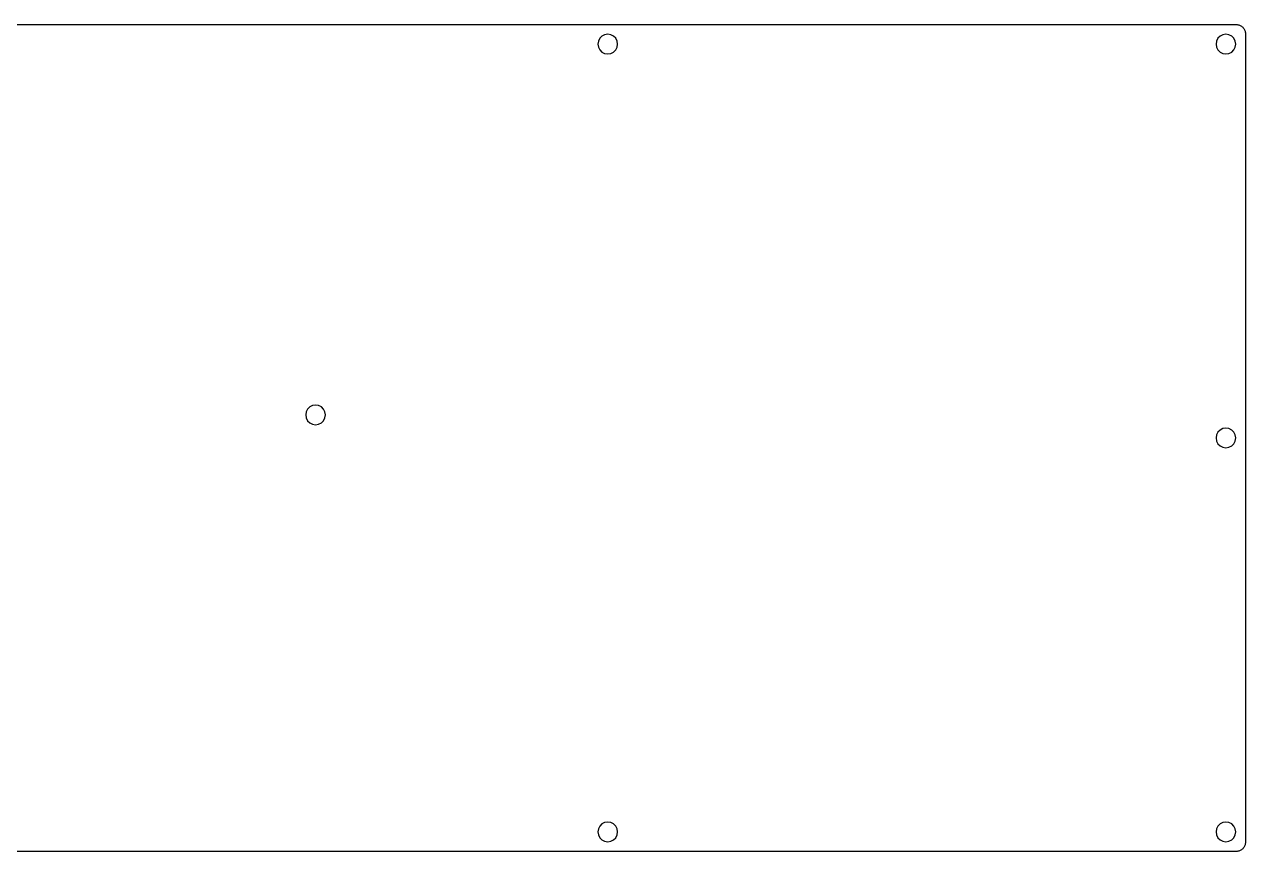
# Model space of a CAD drawing. Header units: inches. Extents: x 0 to 256, y -84 to 0.
# Drawn here: x 131.4 to 255.7, y -84.2 to 0 of the extents above; entities that cross this region are included whole.
import ezdxf

# ---------------------------------------------------------------- set-up
doc = ezdxf.new("R2010")
doc.units = ezdxf.units.IN
doc.header["$MEASUREMENT"] = 0
doc.layers.add('Layer 1', color=7, linetype='Continuous')

# ---------------------------------------------------------------- blocks, each defined once
blk = doc.blocks.new('block 2')
at = {"layer": 'Layer 1', "color": 7, "lineweight": 25, "true_color": 0xffffff}
blk.add_lwpolyline([(254.65, 0), (254.73, 0)], dxfattribs=at)
blk = doc.blocks.new('block 3')
at = {"layer": 'Layer 1', "color": 7, "lineweight": 25, "true_color": 0xffffff}
blk.add_lwpolyline([(254.73, 0), (254.81, -0.01)], dxfattribs=at)
blk = doc.blocks.new('block 4')
at = {"layer": 'Layer 1', "color": 7, "lineweight": 25, "true_color": 0xffffff}
blk.add_lwpolyline([(254.81, -0.01), (254.88, -0.03)], dxfattribs=at)
blk = doc.blocks.new('block 5')
at = {"layer": 'Layer 1', "color": 7, "lineweight": 25, "true_color": 0xffffff}
blk.add_lwpolyline([(254.88, -0.03), (254.96, -0.05)], dxfattribs=at)
blk = doc.blocks.new('block 6')
at = {"layer": 'Layer 1', "color": 7, "lineweight": 25, "true_color": 0xffffff}
blk.add_lwpolyline([(254.96, -0.05), (255.03, -0.08)], dxfattribs=at)
blk = doc.blocks.new('block 7')
at = {"layer": 'Layer 1', "color": 7, "lineweight": 25, "true_color": 0xffffff}
blk.add_lwpolyline([(255.03, -0.08), (255.1, -0.11)], dxfattribs=at)
blk = doc.blocks.new('block 8')
at = {"layer": 'Layer 1', "color": 7, "lineweight": 25, "true_color": 0xffffff}
blk.add_lwpolyline([(255.1, -0.11), (255.17, -0.15)], dxfattribs=at)
blk = doc.blocks.new('block 9')
at = {"layer": 'Layer 1', "color": 7, "lineweight": 25, "true_color": 0xffffff}
blk.add_lwpolyline([(255.17, -0.15), (255.24, -0.19)], dxfattribs=at)
blk = doc.blocks.new('block 10')
at = {"layer": 'Layer 1', "color": 7, "lineweight": 25, "true_color": 0xffffff}
blk.add_lwpolyline([(255.24, -0.19), (255.3, -0.24)], dxfattribs=at)
blk = doc.blocks.new('block 11')
at = {"layer": 'Layer 1', "color": 7, "lineweight": 25, "true_color": 0xffffff}
blk.add_lwpolyline([(255.3, -0.24), (255.36, -0.29)], dxfattribs=at)
blk = doc.blocks.new('block 12')
at = {"layer": 'Layer 1', "color": 7, "lineweight": 25, "true_color": 0xffffff}
blk.add_lwpolyline([(255.36, -0.29), (255.41, -0.35)], dxfattribs=at)
blk = doc.blocks.new('block 13')
at = {"layer": 'Layer 1', "color": 7, "lineweight": 25, "true_color": 0xffffff}
blk.add_lwpolyline([(255.41, -0.35), (255.46, -0.41)], dxfattribs=at)
blk = doc.blocks.new('block 14')
at = {"layer": 'Layer 1', "color": 7, "lineweight": 25, "true_color": 0xffffff}
blk.add_lwpolyline([(255.46, -0.41), (255.5, -0.48)], dxfattribs=at)
blk = doc.blocks.new('block 15')
at = {"layer": 'Layer 1', "color": 7, "lineweight": 25, "true_color": 0xffffff}
blk.add_lwpolyline([(255.5, -0.48), (255.54, -0.55)], dxfattribs=at)
blk = doc.blocks.new('block 16')
at = {"layer": 'Layer 1', "color": 7, "lineweight": 25, "true_color": 0xffffff}
blk.add_lwpolyline([(255.54, -0.55), (255.58, -0.62)], dxfattribs=at)
blk = doc.blocks.new('block 17')
at = {"layer": 'Layer 1', "color": 7, "lineweight": 25, "true_color": 0xffffff}
blk.add_lwpolyline([(255.58, -0.62), (255.6, -0.69)], dxfattribs=at)
blk = doc.blocks.new('block 18')
at = {"layer": 'Layer 1', "color": 7, "lineweight": 25, "true_color": 0xffffff}
blk.add_lwpolyline([(255.6, -0.69), (255.62, -0.77)], dxfattribs=at)
blk = doc.blocks.new('block 19')
at = {"layer": 'Layer 1', "color": 7, "lineweight": 25, "true_color": 0xffffff}
blk.add_lwpolyline([(255.62, -0.77), (255.64, -0.84)], dxfattribs=at)
blk = doc.blocks.new('block 20')
at = {"layer": 'Layer 1', "color": 7, "lineweight": 25, "true_color": 0xffffff}
blk.add_lwpolyline([(255.64, -0.84), (255.65, -0.92)], dxfattribs=at)
blk = doc.blocks.new('block 21')
at = {"layer": 'Layer 1', "color": 7, "lineweight": 25, "true_color": 0xffffff}
blk.add_lwpolyline([(255.65, -0.92), (255.65, -1)], dxfattribs=at)
blk = doc.blocks.new('block 22')
at = {"layer": 'Layer 1', "color": 7, "lineweight": 25, "true_color": 0xffffff}
blk.add_lwpolyline([(255.65, -1), (255.65, -83.2)], dxfattribs=at)
blk = doc.blocks.new('block 23')
at = {"layer": 'Layer 1', "color": 7, "lineweight": 25, "true_color": 0xffffff}
blk.add_lwpolyline([(255.65, -83.2), (255.65, -83.28)], dxfattribs=at)
blk = doc.blocks.new('block 24')
at = {"layer": 'Layer 1', "color": 7, "lineweight": 25, "true_color": 0xffffff}
blk.add_lwpolyline([(255.65, -83.28), (255.64, -83.36)], dxfattribs=at)
blk = doc.blocks.new('block 25')
at = {"layer": 'Layer 1', "color": 7, "lineweight": 25, "true_color": 0xffffff}
blk.add_lwpolyline([(255.64, -83.36), (255.62, -83.43)], dxfattribs=at)
blk = doc.blocks.new('block 26')
at = {"layer": 'Layer 1', "color": 7, "lineweight": 25, "true_color": 0xffffff}
blk.add_lwpolyline([(255.62, -83.43), (255.6, -83.51)], dxfattribs=at)
blk = doc.blocks.new('block 27')
at = {"layer": 'Layer 1', "color": 7, "lineweight": 25, "true_color": 0xffffff}
blk.add_lwpolyline([(255.6, -83.51), (255.58, -83.58)], dxfattribs=at)
blk = doc.blocks.new('block 28')
at = {"layer": 'Layer 1', "color": 7, "lineweight": 25, "true_color": 0xffffff}
blk.add_lwpolyline([(255.58, -83.58), (255.54, -83.66)], dxfattribs=at)
blk = doc.blocks.new('block 29')
at = {"layer": 'Layer 1', "color": 7, "lineweight": 25, "true_color": 0xffffff}
blk.add_lwpolyline([(255.54, -83.66), (255.5, -83.72)], dxfattribs=at)
blk = doc.blocks.new('block 30')
at = {"layer": 'Layer 1', "color": 7, "lineweight": 25, "true_color": 0xffffff}
blk.add_lwpolyline([(255.5, -83.72), (255.46, -83.79)], dxfattribs=at)
blk = doc.blocks.new('block 31')
at = {"layer": 'Layer 1', "color": 7, "lineweight": 25, "true_color": 0xffffff}
blk.add_lwpolyline([(255.46, -83.79), (255.41, -83.85)], dxfattribs=at)
blk = doc.blocks.new('block 32')
at = {"layer": 'Layer 1', "color": 7, "lineweight": 25, "true_color": 0xffffff}
blk.add_lwpolyline([(255.41, -83.85), (255.36, -83.91)], dxfattribs=at)
blk = doc.blocks.new('block 33')
at = {"layer": 'Layer 1', "color": 7, "lineweight": 25, "true_color": 0xffffff}
blk.add_lwpolyline([(255.36, -83.91), (255.3, -83.96)], dxfattribs=at)
blk = doc.blocks.new('block 34')
at = {"layer": 'Layer 1', "color": 7, "lineweight": 25, "true_color": 0xffffff}
blk.add_lwpolyline([(255.3, -83.96), (255.24, -84.01)], dxfattribs=at)
blk = doc.blocks.new('block 35')
at = {"layer": 'Layer 1', "color": 7, "lineweight": 25, "true_color": 0xffffff}
blk.add_lwpolyline([(255.24, -84.01), (255.17, -84.05)], dxfattribs=at)
blk = doc.blocks.new('block 36')
at = {"layer": 'Layer 1', "color": 7, "lineweight": 25, "true_color": 0xffffff}
blk.add_lwpolyline([(255.17, -84.05), (255.1, -84.09)], dxfattribs=at)
blk = doc.blocks.new('block 37')
at = {"layer": 'Layer 1', "color": 7, "lineweight": 25, "true_color": 0xffffff}
blk.add_lwpolyline([(255.1, -84.09), (255.03, -84.12)], dxfattribs=at)
blk = doc.blocks.new('block 38')
at = {"layer": 'Layer 1', "color": 7, "lineweight": 25, "true_color": 0xffffff}
blk.add_lwpolyline([(255.03, -84.12), (254.96, -84.15)], dxfattribs=at)
blk = doc.blocks.new('block 39')
at = {"layer": 'Layer 1', "color": 7, "lineweight": 25, "true_color": 0xffffff}
blk.add_lwpolyline([(254.96, -84.15), (254.88, -84.17)], dxfattribs=at)
blk = doc.blocks.new('block 40')
at = {"layer": 'Layer 1', "color": 7, "lineweight": 25, "true_color": 0xffffff}
blk.add_lwpolyline([(254.88, -84.17), (254.81, -84.19)], dxfattribs=at)
blk = doc.blocks.new('block 41')
at = {"layer": 'Layer 1', "color": 7, "lineweight": 25, "true_color": 0xffffff}
blk.add_lwpolyline([(254.81, -84.19), (254.73, -84.2)], dxfattribs=at)
blk = doc.blocks.new('block 42')
at = {"layer": 'Layer 1', "color": 7, "lineweight": 25, "true_color": 0xffffff}
blk.add_lwpolyline([(254.73, -84.2), (254.65, -84.2)], dxfattribs=at)
blk = doc.blocks.new('block 43')
at = {"layer": 'Layer 1', "color": 7, "lineweight": 25, "true_color": 0xffffff}
blk.add_lwpolyline([(254.65, -84.2), (1, -84.2)], dxfattribs=at)
blk = doc.blocks.new('block 85')
at = {"layer": 'Layer 1', "color": 7, "lineweight": 25, "true_color": 0xffffff}
blk.add_lwpolyline([(1, 0), (254.65, 0)], dxfattribs=at)
blk = doc.blocks.new('block 86')
at = {"layer": 'Layer 1', "color": 7, "lineweight": 25, "true_color": 0xffffff}
blk.add_lwpolyline([(253.34, -81.25), (253.06, -81.39)], dxfattribs=at)
blk = doc.blocks.new('block 87')
at = {"layer": 'Layer 1', "color": 7, "lineweight": 25, "true_color": 0xffffff}
blk.add_lwpolyline([(253.06, -81.39), (252.84, -81.61)], dxfattribs=at)
blk = doc.blocks.new('block 88')
at = {"layer": 'Layer 1', "color": 7, "lineweight": 25, "true_color": 0xffffff}
blk.add_lwpolyline([(252.84, -81.61), (252.7, -81.89)], dxfattribs=at)
blk = doc.blocks.new('block 89')
at = {"layer": 'Layer 1', "color": 7, "lineweight": 25, "true_color": 0xffffff}
blk.add_lwpolyline([(252.7, -81.89), (252.65, -82.2)], dxfattribs=at)
blk = doc.blocks.new('block 90')
at = {"layer": 'Layer 1', "color": 7, "lineweight": 25, "true_color": 0xffffff}
blk.add_lwpolyline([(252.65, -82.2), (252.7, -82.51)], dxfattribs=at)
blk = doc.blocks.new('block 91')
at = {"layer": 'Layer 1', "color": 7, "lineweight": 25, "true_color": 0xffffff}
blk.add_lwpolyline([(252.7, -82.51), (252.84, -82.79)], dxfattribs=at)
blk = doc.blocks.new('block 92')
at = {"layer": 'Layer 1', "color": 7, "lineweight": 25, "true_color": 0xffffff}
blk.add_lwpolyline([(252.84, -82.79), (253.06, -83.01)], dxfattribs=at)
blk = doc.blocks.new('block 93')
at = {"layer": 'Layer 1', "color": 7, "lineweight": 25, "true_color": 0xffffff}
blk.add_lwpolyline([(253.06, -83.01), (253.34, -83.15)], dxfattribs=at)
blk = doc.blocks.new('block 94')
at = {"layer": 'Layer 1', "color": 7, "lineweight": 25, "true_color": 0xffffff}
blk.add_lwpolyline([(253.34, -83.15), (253.65, -83.2)], dxfattribs=at)
blk = doc.blocks.new('block 95')
at = {"layer": 'Layer 1', "color": 7, "lineweight": 25, "true_color": 0xffffff}
blk.add_lwpolyline([(253.65, -83.2), (253.96, -83.15)], dxfattribs=at)
blk = doc.blocks.new('block 96')
at = {"layer": 'Layer 1', "color": 7, "lineweight": 25, "true_color": 0xffffff}
blk.add_lwpolyline([(253.96, -83.15), (254.24, -83.01)], dxfattribs=at)
blk = doc.blocks.new('block 97')
at = {"layer": 'Layer 1', "color": 7, "lineweight": 25, "true_color": 0xffffff}
blk.add_lwpolyline([(254.24, -83.01), (254.46, -82.79)], dxfattribs=at)
blk = doc.blocks.new('block 98')
at = {"layer": 'Layer 1', "color": 7, "lineweight": 25, "true_color": 0xffffff}
blk.add_lwpolyline([(254.46, -82.79), (254.6, -82.51)], dxfattribs=at)
blk = doc.blocks.new('block 99')
at = {"layer": 'Layer 1', "color": 7, "lineweight": 25, "true_color": 0xffffff}
blk.add_lwpolyline([(254.6, -82.51), (254.65, -82.2)], dxfattribs=at)
blk = doc.blocks.new('block 100')
at = {"layer": 'Layer 1', "color": 7, "lineweight": 25, "true_color": 0xffffff}
blk.add_lwpolyline([(254.65, -82.2), (254.6, -81.89)], dxfattribs=at)
blk = doc.blocks.new('block 101')
at = {"layer": 'Layer 1', "color": 7, "lineweight": 25, "true_color": 0xffffff}
blk.add_lwpolyline([(254.6, -81.89), (254.46, -81.61)], dxfattribs=at)
blk = doc.blocks.new('block 102')
at = {"layer": 'Layer 1', "color": 7, "lineweight": 25, "true_color": 0xffffff}
blk.add_lwpolyline([(254.46, -81.61), (254.24, -81.39)], dxfattribs=at)
blk = doc.blocks.new('block 103')
at = {"layer": 'Layer 1', "color": 7, "lineweight": 25, "true_color": 0xffffff}
blk.add_lwpolyline([(254.24, -81.39), (253.96, -81.25)], dxfattribs=at)
blk = doc.blocks.new('block 104')
at = {"layer": 'Layer 1', "color": 7, "lineweight": 25, "true_color": 0xffffff}
blk.add_lwpolyline([(253.96, -81.25), (253.65, -81.2)], dxfattribs=at)
blk = doc.blocks.new('block 105')
at = {"layer": 'Layer 1', "color": 7, "lineweight": 25, "true_color": 0xffffff}
blk.add_lwpolyline([(253.65, -81.2), (253.34, -81.25)], dxfattribs=at)
blk = doc.blocks.new('block 106')
at = {"layer": 'Layer 1', "color": 7, "lineweight": 25, "true_color": 0xffffff}
blk.add_lwpolyline([(190.43, -81.25), (190.15, -81.39)], dxfattribs=at)
blk = doc.blocks.new('block 107')
at = {"layer": 'Layer 1', "color": 7, "lineweight": 25, "true_color": 0xffffff}
blk.add_lwpolyline([(190.15, -81.39), (189.93, -81.61)], dxfattribs=at)
blk = doc.blocks.new('block 108')
at = {"layer": 'Layer 1', "color": 7, "lineweight": 25, "true_color": 0xffffff}
blk.add_lwpolyline([(189.93, -81.61), (189.79, -81.89)], dxfattribs=at)
blk = doc.blocks.new('block 109')
at = {"layer": 'Layer 1', "color": 7, "lineweight": 25, "true_color": 0xffffff}
blk.add_lwpolyline([(189.79, -81.89), (189.74, -82.2)], dxfattribs=at)
blk = doc.blocks.new('block 110')
at = {"layer": 'Layer 1', "color": 7, "lineweight": 25, "true_color": 0xffffff}
blk.add_lwpolyline([(189.74, -82.2), (189.79, -82.51)], dxfattribs=at)
blk = doc.blocks.new('block 111')
at = {"layer": 'Layer 1', "color": 7, "lineweight": 25, "true_color": 0xffffff}
blk.add_lwpolyline([(189.79, -82.51), (189.93, -82.79)], dxfattribs=at)
blk = doc.blocks.new('block 112')
at = {"layer": 'Layer 1', "color": 7, "lineweight": 25, "true_color": 0xffffff}
blk.add_lwpolyline([(189.93, -82.79), (190.15, -83.01)], dxfattribs=at)
blk = doc.blocks.new('block 113')
at = {"layer": 'Layer 1', "color": 7, "lineweight": 25, "true_color": 0xffffff}
blk.add_lwpolyline([(190.15, -83.01), (190.43, -83.15)], dxfattribs=at)
blk = doc.blocks.new('block 114')
at = {"layer": 'Layer 1', "color": 7, "lineweight": 25, "true_color": 0xffffff}
blk.add_lwpolyline([(190.43, -83.15), (190.74, -83.2)], dxfattribs=at)
blk = doc.blocks.new('block 115')
at = {"layer": 'Layer 1', "color": 7, "lineweight": 25, "true_color": 0xffffff}
blk.add_lwpolyline([(190.74, -83.2), (191.05, -83.15)], dxfattribs=at)
blk = doc.blocks.new('block 116')
at = {"layer": 'Layer 1', "color": 7, "lineweight": 25, "true_color": 0xffffff}
blk.add_lwpolyline([(191.05, -83.15), (191.33, -83.01)], dxfattribs=at)
blk = doc.blocks.new('block 117')
at = {"layer": 'Layer 1', "color": 7, "lineweight": 25, "true_color": 0xffffff}
blk.add_lwpolyline([(191.33, -83.01), (191.55, -82.79)], dxfattribs=at)
blk = doc.blocks.new('block 118')
at = {"layer": 'Layer 1', "color": 7, "lineweight": 25, "true_color": 0xffffff}
blk.add_lwpolyline([(191.55, -82.79), (191.69, -82.51)], dxfattribs=at)
blk = doc.blocks.new('block 119')
at = {"layer": 'Layer 1', "color": 7, "lineweight": 25, "true_color": 0xffffff}
blk.add_lwpolyline([(191.69, -82.51), (191.74, -82.2)], dxfattribs=at)
blk = doc.blocks.new('block 120')
at = {"layer": 'Layer 1', "color": 7, "lineweight": 25, "true_color": 0xffffff}
blk.add_lwpolyline([(191.74, -82.2), (191.69, -81.89)], dxfattribs=at)
blk = doc.blocks.new('block 121')
at = {"layer": 'Layer 1', "color": 7, "lineweight": 25, "true_color": 0xffffff}
blk.add_lwpolyline([(191.69, -81.89), (191.55, -81.61)], dxfattribs=at)
blk = doc.blocks.new('block 122')
at = {"layer": 'Layer 1', "color": 7, "lineweight": 25, "true_color": 0xffffff}
blk.add_lwpolyline([(191.55, -81.61), (191.33, -81.39)], dxfattribs=at)
blk = doc.blocks.new('block 123')
at = {"layer": 'Layer 1', "color": 7, "lineweight": 25, "true_color": 0xffffff}
blk.add_lwpolyline([(191.33, -81.39), (191.05, -81.25)], dxfattribs=at)
blk = doc.blocks.new('block 124')
at = {"layer": 'Layer 1', "color": 7, "lineweight": 25, "true_color": 0xffffff}
blk.add_lwpolyline([(191.05, -81.25), (190.74, -81.2)], dxfattribs=at)
blk = doc.blocks.new('block 125')
at = {"layer": 'Layer 1', "color": 7, "lineweight": 25, "true_color": 0xffffff}
blk.add_lwpolyline([(190.74, -81.2), (190.43, -81.25)], dxfattribs=at)
blk = doc.blocks.new('block 186')
at = {"layer": 'Layer 1', "color": 7, "lineweight": 25, "true_color": 0xffffff}
blk.add_lwpolyline([(253.34, -41.15), (253.06, -41.29)], dxfattribs=at)
blk = doc.blocks.new('block 187')
at = {"layer": 'Layer 1', "color": 7, "lineweight": 25, "true_color": 0xffffff}
blk.add_lwpolyline([(253.06, -41.29), (252.84, -41.51)], dxfattribs=at)
blk = doc.blocks.new('block 188')
at = {"layer": 'Layer 1', "color": 7, "lineweight": 25, "true_color": 0xffffff}
blk.add_lwpolyline([(252.84, -41.51), (252.7, -41.79)], dxfattribs=at)
blk = doc.blocks.new('block 189')
at = {"layer": 'Layer 1', "color": 7, "lineweight": 25, "true_color": 0xffffff}
blk.add_lwpolyline([(252.7, -41.79), (252.65, -42.1)], dxfattribs=at)
blk = doc.blocks.new('block 190')
at = {"layer": 'Layer 1', "color": 7, "lineweight": 25, "true_color": 0xffffff}
blk.add_lwpolyline([(252.65, -42.1), (252.7, -42.41)], dxfattribs=at)
blk = doc.blocks.new('block 191')
at = {"layer": 'Layer 1', "color": 7, "lineweight": 25, "true_color": 0xffffff}
blk.add_lwpolyline([(252.7, -42.41), (252.84, -42.69)], dxfattribs=at)
blk = doc.blocks.new('block 192')
at = {"layer": 'Layer 1', "color": 7, "lineweight": 25, "true_color": 0xffffff}
blk.add_lwpolyline([(252.84, -42.69), (253.06, -42.91)], dxfattribs=at)
blk = doc.blocks.new('block 193')
at = {"layer": 'Layer 1', "color": 7, "lineweight": 25, "true_color": 0xffffff}
blk.add_lwpolyline([(253.06, -42.91), (253.34, -43.05)], dxfattribs=at)
blk = doc.blocks.new('block 194')
at = {"layer": 'Layer 1', "color": 7, "lineweight": 25, "true_color": 0xffffff}
blk.add_lwpolyline([(253.34, -43.05), (253.65, -43.1)], dxfattribs=at)
blk = doc.blocks.new('block 195')
at = {"layer": 'Layer 1', "color": 7, "lineweight": 25, "true_color": 0xffffff}
blk.add_lwpolyline([(253.65, -43.1), (253.96, -43.05)], dxfattribs=at)
blk = doc.blocks.new('block 196')
at = {"layer": 'Layer 1', "color": 7, "lineweight": 25, "true_color": 0xffffff}
blk.add_lwpolyline([(253.96, -43.05), (254.24, -42.91)], dxfattribs=at)
blk = doc.blocks.new('block 197')
at = {"layer": 'Layer 1', "color": 7, "lineweight": 25, "true_color": 0xffffff}
blk.add_lwpolyline([(254.24, -42.91), (254.46, -42.69)], dxfattribs=at)
blk = doc.blocks.new('block 198')
at = {"layer": 'Layer 1', "color": 7, "lineweight": 25, "true_color": 0xffffff}
blk.add_lwpolyline([(254.46, -42.69), (254.6, -42.41)], dxfattribs=at)
blk = doc.blocks.new('block 199')
at = {"layer": 'Layer 1', "color": 7, "lineweight": 25, "true_color": 0xffffff}
blk.add_lwpolyline([(254.6, -42.41), (254.65, -42.1)], dxfattribs=at)
blk = doc.blocks.new('block 200')
at = {"layer": 'Layer 1', "color": 7, "lineweight": 25, "true_color": 0xffffff}
blk.add_lwpolyline([(254.65, -42.1), (254.6, -41.79)], dxfattribs=at)
blk = doc.blocks.new('block 201')
at = {"layer": 'Layer 1', "color": 7, "lineweight": 25, "true_color": 0xffffff}
blk.add_lwpolyline([(254.6, -41.79), (254.46, -41.51)], dxfattribs=at)
blk = doc.blocks.new('block 202')
at = {"layer": 'Layer 1', "color": 7, "lineweight": 25, "true_color": 0xffffff}
blk.add_lwpolyline([(254.46, -41.51), (254.24, -41.29)], dxfattribs=at)
blk = doc.blocks.new('block 203')
at = {"layer": 'Layer 1', "color": 7, "lineweight": 25, "true_color": 0xffffff}
blk.add_lwpolyline([(254.24, -41.29), (253.96, -41.15)], dxfattribs=at)
blk = doc.blocks.new('block 204')
at = {"layer": 'Layer 1', "color": 7, "lineweight": 25, "true_color": 0xffffff}
blk.add_lwpolyline([(253.96, -41.15), (253.65, -41.1)], dxfattribs=at)
blk = doc.blocks.new('block 205')
at = {"layer": 'Layer 1', "color": 7, "lineweight": 25, "true_color": 0xffffff}
blk.add_lwpolyline([(253.65, -41.1), (253.34, -41.15)], dxfattribs=at)
blk = doc.blocks.new('block 266')
at = {"layer": 'Layer 1', "color": 7, "lineweight": 25, "true_color": 0xffffff}
blk.add_lwpolyline([(190.43, -1.05), (190.15, -1.19)], dxfattribs=at)
blk = doc.blocks.new('block 267')
at = {"layer": 'Layer 1', "color": 7, "lineweight": 25, "true_color": 0xffffff}
blk.add_lwpolyline([(190.15, -1.19), (189.93, -1.41)], dxfattribs=at)
blk = doc.blocks.new('block 268')
at = {"layer": 'Layer 1', "color": 7, "lineweight": 25, "true_color": 0xffffff}
blk.add_lwpolyline([(189.93, -1.41), (189.79, -1.69)], dxfattribs=at)
blk = doc.blocks.new('block 269')
at = {"layer": 'Layer 1', "color": 7, "lineweight": 25, "true_color": 0xffffff}
blk.add_lwpolyline([(189.79, -1.69), (189.74, -2)], dxfattribs=at)
blk = doc.blocks.new('block 270')
at = {"layer": 'Layer 1', "color": 7, "lineweight": 25, "true_color": 0xffffff}
blk.add_lwpolyline([(189.74, -2), (189.79, -2.31)], dxfattribs=at)
blk = doc.blocks.new('block 271')
at = {"layer": 'Layer 1', "color": 7, "lineweight": 25, "true_color": 0xffffff}
blk.add_lwpolyline([(189.79, -2.31), (189.93, -2.59)], dxfattribs=at)
blk = doc.blocks.new('block 272')
at = {"layer": 'Layer 1', "color": 7, "lineweight": 25, "true_color": 0xffffff}
blk.add_lwpolyline([(189.93, -2.59), (190.15, -2.81)], dxfattribs=at)
blk = doc.blocks.new('block 273')
at = {"layer": 'Layer 1', "color": 7, "lineweight": 25, "true_color": 0xffffff}
blk.add_lwpolyline([(190.15, -2.81), (190.43, -2.95)], dxfattribs=at)
blk = doc.blocks.new('block 274')
at = {"layer": 'Layer 1', "color": 7, "lineweight": 25, "true_color": 0xffffff}
blk.add_lwpolyline([(190.43, -2.95), (190.74, -3)], dxfattribs=at)
blk = doc.blocks.new('block 275')
at = {"layer": 'Layer 1', "color": 7, "lineweight": 25, "true_color": 0xffffff}
blk.add_lwpolyline([(190.74, -3), (191.05, -2.95)], dxfattribs=at)
blk = doc.blocks.new('block 276')
at = {"layer": 'Layer 1', "color": 7, "lineweight": 25, "true_color": 0xffffff}
blk.add_lwpolyline([(191.05, -2.95), (191.33, -2.81)], dxfattribs=at)
blk = doc.blocks.new('block 277')
at = {"layer": 'Layer 1', "color": 7, "lineweight": 25, "true_color": 0xffffff}
blk.add_lwpolyline([(191.33, -2.81), (191.55, -2.59)], dxfattribs=at)
blk = doc.blocks.new('block 278')
at = {"layer": 'Layer 1', "color": 7, "lineweight": 25, "true_color": 0xffffff}
blk.add_lwpolyline([(191.55, -2.59), (191.69, -2.31)], dxfattribs=at)
blk = doc.blocks.new('block 279')
at = {"layer": 'Layer 1', "color": 7, "lineweight": 25, "true_color": 0xffffff}
blk.add_lwpolyline([(191.69, -2.31), (191.74, -2)], dxfattribs=at)
blk = doc.blocks.new('block 280')
at = {"layer": 'Layer 1', "color": 7, "lineweight": 25, "true_color": 0xffffff}
blk.add_lwpolyline([(191.74, -2), (191.69, -1.69)], dxfattribs=at)
blk = doc.blocks.new('block 281')
at = {"layer": 'Layer 1', "color": 7, "lineweight": 25, "true_color": 0xffffff}
blk.add_lwpolyline([(191.69, -1.69), (191.55, -1.41)], dxfattribs=at)
blk = doc.blocks.new('block 282')
at = {"layer": 'Layer 1', "color": 7, "lineweight": 25, "true_color": 0xffffff}
blk.add_lwpolyline([(191.55, -1.41), (191.33, -1.19)], dxfattribs=at)
blk = doc.blocks.new('block 283')
at = {"layer": 'Layer 1', "color": 7, "lineweight": 25, "true_color": 0xffffff}
blk.add_lwpolyline([(191.33, -1.19), (191.05, -1.05)], dxfattribs=at)
blk = doc.blocks.new('block 284')
at = {"layer": 'Layer 1', "color": 7, "lineweight": 25, "true_color": 0xffffff}
blk.add_lwpolyline([(191.05, -1.05), (190.74, -1)], dxfattribs=at)
blk = doc.blocks.new('block 285')
at = {"layer": 'Layer 1', "color": 7, "lineweight": 25, "true_color": 0xffffff}
blk.add_lwpolyline([(190.74, -1), (190.43, -1.05)], dxfattribs=at)
blk = doc.blocks.new('block 286')
at = {"layer": 'Layer 1', "color": 7, "lineweight": 25, "true_color": 0xffffff}
blk.add_lwpolyline([(253.34, -1.05), (253.06, -1.19)], dxfattribs=at)
blk = doc.blocks.new('block 287')
at = {"layer": 'Layer 1', "color": 7, "lineweight": 25, "true_color": 0xffffff}
blk.add_lwpolyline([(253.06, -1.19), (252.84, -1.41)], dxfattribs=at)
blk = doc.blocks.new('block 288')
at = {"layer": 'Layer 1', "color": 7, "lineweight": 25, "true_color": 0xffffff}
blk.add_lwpolyline([(252.84, -1.41), (252.7, -1.69)], dxfattribs=at)
blk = doc.blocks.new('block 289')
at = {"layer": 'Layer 1', "color": 7, "lineweight": 25, "true_color": 0xffffff}
blk.add_lwpolyline([(252.7, -1.69), (252.65, -2)], dxfattribs=at)
blk = doc.blocks.new('block 290')
at = {"layer": 'Layer 1', "color": 7, "lineweight": 25, "true_color": 0xffffff}
blk.add_lwpolyline([(252.65, -2), (252.7, -2.31)], dxfattribs=at)
blk = doc.blocks.new('block 291')
at = {"layer": 'Layer 1', "color": 7, "lineweight": 25, "true_color": 0xffffff}
blk.add_lwpolyline([(252.7, -2.31), (252.84, -2.59)], dxfattribs=at)
blk = doc.blocks.new('block 292')
at = {"layer": 'Layer 1', "color": 7, "lineweight": 25, "true_color": 0xffffff}
blk.add_lwpolyline([(252.84, -2.59), (253.06, -2.81)], dxfattribs=at)
blk = doc.blocks.new('block 293')
at = {"layer": 'Layer 1', "color": 7, "lineweight": 25, "true_color": 0xffffff}
blk.add_lwpolyline([(253.06, -2.81), (253.34, -2.95)], dxfattribs=at)
blk = doc.blocks.new('block 294')
at = {"layer": 'Layer 1', "color": 7, "lineweight": 25, "true_color": 0xffffff}
blk.add_lwpolyline([(253.34, -2.95), (253.65, -3)], dxfattribs=at)
blk = doc.blocks.new('block 295')
at = {"layer": 'Layer 1', "color": 7, "lineweight": 25, "true_color": 0xffffff}
blk.add_lwpolyline([(253.65, -3), (253.96, -2.95)], dxfattribs=at)
blk = doc.blocks.new('block 296')
at = {"layer": 'Layer 1', "color": 7, "lineweight": 25, "true_color": 0xffffff}
blk.add_lwpolyline([(253.96, -2.95), (254.24, -2.81)], dxfattribs=at)
blk = doc.blocks.new('block 297')
at = {"layer": 'Layer 1', "color": 7, "lineweight": 25, "true_color": 0xffffff}
blk.add_lwpolyline([(254.24, -2.81), (254.46, -2.59)], dxfattribs=at)
blk = doc.blocks.new('block 298')
at = {"layer": 'Layer 1', "color": 7, "lineweight": 25, "true_color": 0xffffff}
blk.add_lwpolyline([(254.46, -2.59), (254.6, -2.31)], dxfattribs=at)
blk = doc.blocks.new('block 299')
at = {"layer": 'Layer 1', "color": 7, "lineweight": 25, "true_color": 0xffffff}
blk.add_lwpolyline([(254.6, -2.31), (254.65, -2)], dxfattribs=at)
blk = doc.blocks.new('block 300')
at = {"layer": 'Layer 1', "color": 7, "lineweight": 25, "true_color": 0xffffff}
blk.add_lwpolyline([(254.65, -2), (254.6, -1.69)], dxfattribs=at)
blk = doc.blocks.new('block 301')
at = {"layer": 'Layer 1', "color": 7, "lineweight": 25, "true_color": 0xffffff}
blk.add_lwpolyline([(254.6, -1.69), (254.46, -1.41)], dxfattribs=at)
blk = doc.blocks.new('block 302')
at = {"layer": 'Layer 1', "color": 7, "lineweight": 25, "true_color": 0xffffff}
blk.add_lwpolyline([(254.46, -1.41), (254.24, -1.19)], dxfattribs=at)
blk = doc.blocks.new('block 303')
at = {"layer": 'Layer 1', "color": 7, "lineweight": 25, "true_color": 0xffffff}
blk.add_lwpolyline([(254.24, -1.19), (253.96, -1.05)], dxfattribs=at)
blk = doc.blocks.new('block 304')
at = {"layer": 'Layer 1', "color": 7, "lineweight": 25, "true_color": 0xffffff}
blk.add_lwpolyline([(253.96, -1.05), (253.65, -1)], dxfattribs=at)
blk = doc.blocks.new('block 305')
at = {"layer": 'Layer 1', "color": 7, "lineweight": 25, "true_color": 0xffffff}
blk.add_lwpolyline([(253.65, -1), (253.34, -1.05)], dxfattribs=at)
blk = doc.blocks.new('block 346')
at = {"layer": 'Layer 1', "color": 7, "lineweight": 25, "true_color": 0xffffff}
blk.add_lwpolyline([(160.7, -38.8), (160.43, -38.94)], dxfattribs=at)
blk = doc.blocks.new('block 347')
at = {"layer": 'Layer 1', "color": 7, "lineweight": 25, "true_color": 0xffffff}
blk.add_lwpolyline([(160.43, -38.94), (160.2, -39.17)], dxfattribs=at)
blk = doc.blocks.new('block 348')
at = {"layer": 'Layer 1', "color": 7, "lineweight": 25, "true_color": 0xffffff}
blk.add_lwpolyline([(160.2, -39.17), (160.06, -39.44)], dxfattribs=at)
blk = doc.blocks.new('block 349')
at = {"layer": 'Layer 1', "color": 7, "lineweight": 25, "true_color": 0xffffff}
blk.add_lwpolyline([(160.06, -39.44), (160.01, -39.75)], dxfattribs=at)
blk = doc.blocks.new('block 350')
at = {"layer": 'Layer 1', "color": 7, "lineweight": 25, "true_color": 0xffffff}
blk.add_lwpolyline([(160.01, -39.75), (160.06, -40.06)], dxfattribs=at)
blk = doc.blocks.new('block 351')
at = {"layer": 'Layer 1', "color": 7, "lineweight": 25, "true_color": 0xffffff}
blk.add_lwpolyline([(160.06, -40.06), (160.2, -40.34)], dxfattribs=at)
blk = doc.blocks.new('block 352')
at = {"layer": 'Layer 1', "color": 7, "lineweight": 25, "true_color": 0xffffff}
blk.add_lwpolyline([(160.2, -40.34), (160.43, -40.56)], dxfattribs=at)
blk = doc.blocks.new('block 353')
at = {"layer": 'Layer 1', "color": 7, "lineweight": 25, "true_color": 0xffffff}
blk.add_lwpolyline([(160.43, -40.56), (160.7, -40.7)], dxfattribs=at)
blk = doc.blocks.new('block 354')
at = {"layer": 'Layer 1', "color": 7, "lineweight": 25, "true_color": 0xffffff}
blk.add_lwpolyline([(160.7, -40.7), (161.01, -40.75)], dxfattribs=at)
blk = doc.blocks.new('block 355')
at = {"layer": 'Layer 1', "color": 7, "lineweight": 25, "true_color": 0xffffff}
blk.add_lwpolyline([(161.01, -40.75), (161.32, -40.7)], dxfattribs=at)
blk = doc.blocks.new('block 356')
at = {"layer": 'Layer 1', "color": 7, "lineweight": 25, "true_color": 0xffffff}
blk.add_lwpolyline([(161.32, -40.7), (161.6, -40.56)], dxfattribs=at)
blk = doc.blocks.new('block 357')
at = {"layer": 'Layer 1', "color": 7, "lineweight": 25, "true_color": 0xffffff}
blk.add_lwpolyline([(161.6, -40.56), (161.82, -40.34)], dxfattribs=at)
blk = doc.blocks.new('block 358')
at = {"layer": 'Layer 1', "color": 7, "lineweight": 25, "true_color": 0xffffff}
blk.add_lwpolyline([(161.82, -40.34), (161.96, -40.06)], dxfattribs=at)
blk = doc.blocks.new('block 359')
at = {"layer": 'Layer 1', "color": 7, "lineweight": 25, "true_color": 0xffffff}
blk.add_lwpolyline([(161.96, -40.06), (162.01, -39.75)], dxfattribs=at)
blk = doc.blocks.new('block 360')
at = {"layer": 'Layer 1', "color": 7, "lineweight": 25, "true_color": 0xffffff}
blk.add_lwpolyline([(162.01, -39.75), (161.96, -39.44)], dxfattribs=at)
blk = doc.blocks.new('block 361')
at = {"layer": 'Layer 1', "color": 7, "lineweight": 25, "true_color": 0xffffff}
blk.add_lwpolyline([(161.96, -39.44), (161.82, -39.17)], dxfattribs=at)
blk = doc.blocks.new('block 362')
at = {"layer": 'Layer 1', "color": 7, "lineweight": 25, "true_color": 0xffffff}
blk.add_lwpolyline([(161.82, -39.17), (161.6, -38.94)], dxfattribs=at)
blk = doc.blocks.new('block 363')
at = {"layer": 'Layer 1', "color": 7, "lineweight": 25, "true_color": 0xffffff}
blk.add_lwpolyline([(161.6, -38.94), (161.32, -38.8)], dxfattribs=at)
blk = doc.blocks.new('block 364')
at = {"layer": 'Layer 1', "color": 7, "lineweight": 25, "true_color": 0xffffff}
blk.add_lwpolyline([(161.32, -38.8), (161.01, -38.75)], dxfattribs=at)
blk = doc.blocks.new('block 365')
at = {"layer": 'Layer 1', "color": 7, "lineweight": 25, "true_color": 0xffffff}
blk.add_lwpolyline([(161.01, -38.75), (160.7, -38.8)], dxfattribs=at)

msp = doc.modelspace()

# ---------------------------------------------------------------- block references
at = {"layer": 'Layer 1'}
for name in ['block 85', 'block 267', 'block 266', 'block 285', 'block 284', 'block 283', 'block 282', 'block 287', 'block 286', 'block 305', 'block 304', 'block 303', 'block 302', 'block 2', 'block 3', 'block 4', 'block 5', 'block 6', 'block 7', 'block 8', 'block 9', 'block 10', 'block 11', 'block 12', 'block 13', 'block 14', 'block 15', 'block 16', 'block 17', 'block 18', 'block 19', 'block 20', 'block 21', 'block 22', 'block 269', 'block 270', 'block 268', 'block 271', 'block 281', 'block 278', 'block 280', 'block 279', 'block 289', 'block 290', 'block 288', 'block 291', 'block 301', 'block 298', 'block 300', 'block 299', 'block 272', 'block 273', 'block 274', 'block 275', 'block 276', 'block 277', 'block 292', 'block 293', 'block 294', 'block 295', 'block 296', 'block 297', 'block 349', 'block 350', 'block 348', 'block 347', 'block 346', 'block 365', 'block 364', 'block 363', 'block 362', 'block 361', 'block 360', 'block 359', 'block 351', 'block 352', 'block 353', 'block 354', 'block 355', 'block 356', 'block 357', 'block 358', 'block 189', 'block 190', 'block 188', 'block 187', 'block 186', 'block 205', 'block 204', 'block 203', 'block 202', 'block 201', 'block 200', 'block 199', 'block 191', 'block 192', 'block 193', 'block 194', 'block 195', 'block 196', 'block 197', 'block 198', 'block 109', 'block 108', 'block 107', 'block 106', 'block 125', 'block 124', 'block 123', 'block 122', 'block 121', 'block 120', 'block 89', 'block 88', 'block 87', 'block 86', 'block 105', 'block 104', 'block 103', 'block 102', 'block 101', 'block 100', 'block 110', 'block 111', 'block 112', 'block 113', 'block 114', 'block 115', 'block 116', 'block 117', 'block 118', 'block 119', 'block 90', 'block 91', 'block 92', 'block 93', 'block 94', 'block 95', 'block 96', 'block 97', 'block 98', 'block 99', 'block 23', 'block 43', 'block 42', 'block 41', 'block 40', 'block 39', 'block 38', 'block 37', 'block 36', 'block 35', 'block 34', 'block 33', 'block 32', 'block 31', 'block 30', 'block 29', 'block 28', 'block 27', 'block 26', 'block 25', 'block 24']:
    msp.add_blockref(name, (0, 0), dxfattribs=at)

doc.saveas('drawing.dxf')
